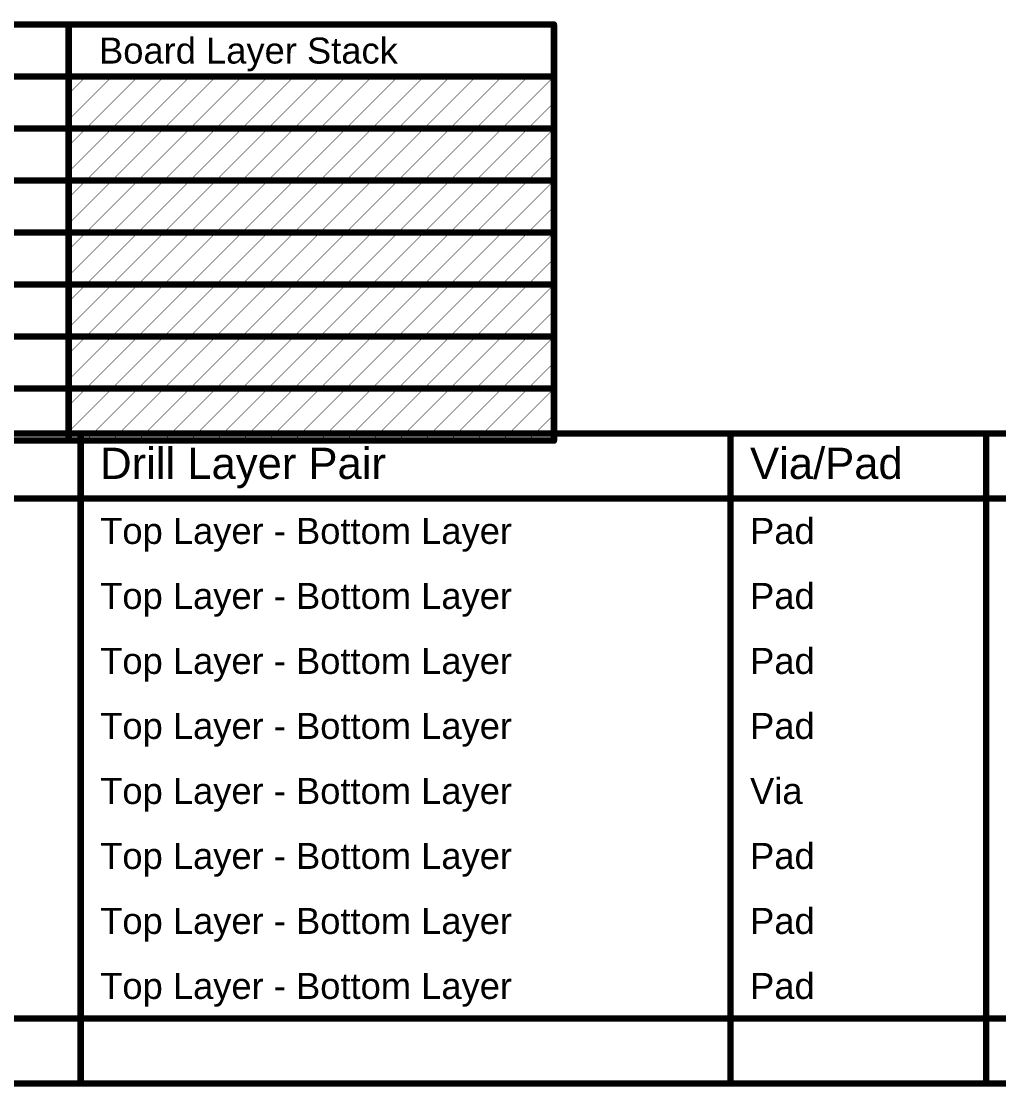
# Model space of a CAD drawing. Header units: inches. Extents: x -1.9 to 9.4, y 0 to 6.7.
# Drawn here: x 1.465 to 3.72, y 4.238 to 6.696 of the extents above; entities that cross this region are included whole.
import ezdxf

# ---------------------------------------------------------------- set-up
doc = ezdxf.new("R2010")
doc.units = ezdxf.units.IN
doc.header["$MEASUREMENT"] = 0
doc.layers.add('Dimensions', color=6, linetype='Continuous')
doc.layers.add('Drill Drawing', color=1, linetype='Continuous')
doc.styles.add('Arial', font='', dxfattribs={"height": 0.2})
doc.styles.get('Arial').set_extended_font_data('Arial')

msp = doc.modelspace()

# ---------------------------------------------------------------- linework, layer by layer
at = {"layer": 'Dimensions'}
for points, const_width in [([(-1.8449, 6.6888), (2.6939, 6.6888)], 0.015), ([(1.5742, 5.7288), (1.5742, 6.6888)], 0.015), ([(2.6939, 5.7288), (2.6939, 6.6888)], 0.015), ([(-1.8449, 6.5688), (2.6939, 6.5688)], 0.015), ([(1.5742, 6.4691), (1.6739, 6.5688)], 0.001), ([(1.5742, 6.5291), (1.6139, 6.5688)], 0.001), ([(1.6139, 6.4488), (1.7339, 6.5688)], 0.001), ([(1.6739, 6.4488), (1.7939, 6.5688)], 0.001), ([(1.7339, 6.4488), (1.8539, 6.5688)], 0.001), ([(1.7939, 6.4488), (1.9139, 6.5688)], 0.001), ([(1.8539, 6.4488), (1.9739, 6.5688)], 0.001), ([(1.9139, 6.4488), (2.0339, 6.5688)], 0.001), ([(1.9739, 6.4488), (2.0939, 6.5688)], 0.001), ([(2.0339, 6.4488), (2.1539, 6.5688)], 0.001), ([(2.0939, 6.4488), (2.2139, 6.5688)], 0.001), ([(2.1539, 6.4488), (2.2739, 6.5688)], 0.001), ([(2.2139, 6.4488), (2.3339, 6.5688)], 0.001), ([(2.2739, 6.4488), (2.3939, 6.5688)], 0.001), ([(2.3339, 6.4488), (2.4539, 6.5688)], 0.001), ([(2.3939, 6.4488), (2.5139, 6.5688)], 0.001), ([(2.4539, 6.4488), (2.5739, 6.5688)], 0.001), ([(2.5139, 6.4488), (2.6339, 6.5688)], 0.001), ([(2.5739, 6.4488), (2.6939, 6.5688)], 0.001), ([(2.6339, 6.4488), (2.6939, 6.5088)], 0.001), ([(1.0043, 6.4488), (1.5742, 6.4488)], 0.015), ([(1.5742, 6.4488), (2.6939, 6.4488)], 0.015), ([(1.5742, 6.3491), (1.6739, 6.4488)], 0.001), ([(1.5742, 6.4091), (1.6139, 6.4488)], 0.001), ([(1.6139, 6.3288), (1.7339, 6.4488)], 0.001), ([(1.6739, 6.3288), (1.7939, 6.4488)], 0.001), ([(1.7339, 6.3288), (1.8539, 6.4488)], 0.001), ([(1.7939, 6.3288), (1.9139, 6.4488)], 0.001), ([(1.8539, 6.3288), (1.9739, 6.4488)], 0.001), ([(1.9139, 6.3288), (2.0339, 6.4488)], 0.001), ([(1.9739, 6.3288), (2.0939, 6.4488)], 0.001), ([(2.0339, 6.3288), (2.1539, 6.4488)], 0.001), ([(2.0939, 6.3288), (2.2139, 6.4488)], 0.001), ([(2.1539, 6.3288), (2.2739, 6.4488)], 0.001), ([(2.2139, 6.3288), (2.3339, 6.4488)], 0.001), ([(2.2739, 6.3288), (2.3939, 6.4488)], 0.001), ([(2.3339, 6.3288), (2.4539, 6.4488)], 0.001), ([(2.3939, 6.3288), (2.5139, 6.4488)], 0.001), ([(2.4539, 6.3288), (2.5739, 6.4488)], 0.001), ([(2.5139, 6.3288), (2.6339, 6.4488)], 0.001), ([(2.5739, 6.3288), (2.6939, 6.4488)], 0.001), ([(2.6339, 6.3288), (2.6939, 6.3888)], 0.001), ([(1.0043, 6.3288), (1.5742, 6.3288)], 0.015), ([(1.5742, 6.3288), (2.6939, 6.3288)], 0.015), ([(1.5742, 6.2291), (1.6739, 6.3288)], 0.001), ([(1.5742, 6.2891), (1.6139, 6.3288)], 0.001), ([(1.6139, 6.2088), (1.7339, 6.3288)], 0.001), ([(1.6739, 6.2088), (1.7939, 6.3288)], 0.001), ([(1.7339, 6.2088), (1.8539, 6.3288)], 0.001), ([(1.7939, 6.2088), (1.9139, 6.3288)], 0.001), ([(1.8539, 6.2088), (1.9739, 6.3288)], 0.001), ([(1.9139, 6.2088), (2.0339, 6.3288)], 0.001), ([(1.9739, 6.2088), (2.0939, 6.3288)], 0.001), ([(2.0339, 6.2088), (2.1539, 6.3288)], 0.001), ([(2.0939, 6.2088), (2.2139, 6.3288)], 0.001), ([(2.1539, 6.2088), (2.2739, 6.3288)], 0.001), ([(2.2139, 6.2088), (2.3339, 6.3288)], 0.001), ([(2.2739, 6.2088), (2.3939, 6.3288)], 0.001), ([(2.3339, 6.2088), (2.4539, 6.3288)], 0.001), ([(2.3939, 6.2088), (2.5139, 6.3288)], 0.001), ([(2.4539, 6.2088), (2.5739, 6.3288)], 0.001), ([(2.5139, 6.2088), (2.6339, 6.3288)], 0.001), ([(2.5739, 6.2088), (2.6939, 6.3288)], 0.001), ([(2.6339, 6.2088), (2.6939, 6.2688)], 0.001), ([(1.0043, 6.2088), (1.5742, 6.2088)], 0.015), ([(1.5742, 6.2088), (2.6939, 6.2088)], 0.015), ([(1.5742, 6.1091), (1.6739, 6.2088)], 0.001), ([(1.5742, 6.1691), (1.6139, 6.2088)], 0.001), ([(1.6139, 6.0888), (1.7339, 6.2088)], 0.001), ([(1.6739, 6.0888), (1.7939, 6.2088)], 0.001), ([(1.7339, 6.0888), (1.8539, 6.2088)], 0.001), ([(1.7939, 6.0888), (1.9139, 6.2088)], 0.001), ([(1.8539, 6.0888), (1.9739, 6.2088)], 0.001), ([(1.9139, 6.0888), (2.0339, 6.2088)], 0.001), ([(1.9739, 6.0888), (2.0939, 6.2088)], 0.001), ([(2.0339, 6.0888), (2.1539, 6.2088)], 0.001), ([(2.0939, 6.0888), (2.2139, 6.2088)], 0.001), ([(2.1539, 6.0888), (2.2739, 6.2088)], 0.001), ([(2.2139, 6.0888), (2.3339, 6.2088)], 0.001), ([(2.2739, 6.0888), (2.3939, 6.2088)], 0.001), ([(2.3339, 6.0888), (2.4539, 6.2088)], 0.001), ([(2.3939, 6.0888), (2.5139, 6.2088)], 0.001), ([(2.4539, 6.0888), (2.5739, 6.2088)], 0.001), ([(2.5139, 6.0888), (2.6339, 6.2088)], 0.001), ([(2.5739, 6.0888), (2.6939, 6.2088)], 0.001), ([(2.6339, 6.0888), (2.6939, 6.1488)], 0.001), ([(1.0043, 6.0888), (1.5742, 6.0888)], 0.015), ([(1.5742, 6.0888), (2.6939, 6.0888)], 0.015), ([(1.5742, 5.9891), (1.6739, 6.0888)], 0.001), ([(1.5742, 6.0491), (1.6139, 6.0888)], 0.001), ([(1.6139, 5.9688), (1.7339, 6.0888)], 0.001), ([(1.6739, 5.9688), (1.7939, 6.0888)], 0.001), ([(1.7339, 5.9688), (1.8539, 6.0888)], 0.001), ([(1.7939, 5.9688), (1.9139, 6.0888)], 0.001), ([(1.8539, 5.9688), (1.9739, 6.0888)], 0.001), ([(1.9139, 5.9688), (2.0339, 6.0888)], 0.001), ([(1.9739, 5.9688), (2.0939, 6.0888)], 0.001), ([(2.0339, 5.9688), (2.1539, 6.0888)], 0.001), ([(2.0939, 5.9688), (2.2139, 6.0888)], 0.001), ([(2.1539, 5.9688), (2.2739, 6.0888)], 0.001), ([(2.2139, 5.9688), (2.3339, 6.0888)], 0.001), ([(2.2739, 5.9688), (2.3939, 6.0888)], 0.001), ([(2.3339, 5.9688), (2.4539, 6.0888)], 0.001), ([(2.3939, 5.9688), (2.5139, 6.0888)], 0.001), ([(2.4539, 5.9688), (2.5739, 6.0888)], 0.001), ([(2.5139, 5.9688), (2.6339, 6.0888)], 0.001), ([(2.5739, 5.9688), (2.6939, 6.0888)], 0.001), ([(2.6339, 5.9688), (2.6939, 6.0288)], 0.001), ([(1.0043, 5.9688), (1.5742, 5.9688)], 0.015), ([(1.5742, 5.9688), (2.6939, 5.9688)], 0.015), ([(1.5742, 5.8691), (1.6739, 5.9688)], 0.001), ([(1.5742, 5.9291), (1.6139, 5.9688)], 0.001), ([(1.6139, 5.8488), (1.7339, 5.9688)], 0.001), ([(1.6739, 5.8488), (1.7939, 5.9688)], 0.001), ([(1.7339, 5.8488), (1.8539, 5.9688)], 0.001), ([(1.7939, 5.8488), (1.9139, 5.9688)], 0.001), ([(1.8539, 5.8488), (1.9739, 5.9688)], 0.001), ([(1.9139, 5.8488), (2.0339, 5.9688)], 0.001), ([(1.9739, 5.8488), (2.0939, 5.9688)], 0.001), ([(2.0339, 5.8488), (2.1539, 5.9688)], 0.001), ([(2.0939, 5.8488), (2.2139, 5.9688)], 0.001), ([(2.1539, 5.8488), (2.2739, 5.9688)], 0.001), ([(2.2139, 5.8488), (2.3339, 5.9688)], 0.001), ([(2.2739, 5.8488), (2.3939, 5.9688)], 0.001), ([(2.3339, 5.8488), (2.4539, 5.9688)], 0.001), ([(2.3939, 5.8488), (2.5139, 5.9688)], 0.001), ([(2.4539, 5.8488), (2.5739, 5.9688)], 0.001), ([(2.5139, 5.8488), (2.6339, 5.9688)], 0.001), ([(2.5739, 5.8488), (2.6939, 5.9688)], 0.001), ([(2.6339, 5.8488), (2.6939, 5.9088)], 0.001), ([(1.0043, 5.8488), (1.5742, 5.8488)], 0.015), ([(1.5742, 5.8488), (2.6939, 5.8488)], 0.015), ([(1.5742, 5.7491), (1.6739, 5.8488)], 0.001), ([(1.5742, 5.8091), (1.6139, 5.8488)], 0.001), ([(1.6139, 5.7288), (1.7339, 5.8488)], 0.001), ([(1.6739, 5.7288), (1.7939, 5.8488)], 0.001), ([(1.7339, 5.7288), (1.8539, 5.8488)], 0.001), ([(1.7939, 5.7288), (1.9139, 5.8488)], 0.001), ([(1.8539, 5.7288), (1.9739, 5.8488)], 0.001), ([(1.9139, 5.7288), (2.0339, 5.8488)], 0.001), ([(1.9739, 5.7288), (2.0939, 5.8488)], 0.001), ([(2.0339, 5.7288), (2.1539, 5.8488)], 0.001), ([(2.0939, 5.7288), (2.2139, 5.8488)], 0.001), ([(2.1539, 5.7288), (2.2739, 5.8488)], 0.001), ([(2.2139, 5.7288), (2.3339, 5.8488)], 0.001), ([(2.2739, 5.7288), (2.3939, 5.8488)], 0.001), ([(2.3339, 5.7288), (2.4539, 5.8488)], 0.001), ([(2.3939, 5.7288), (2.5139, 5.8488)], 0.001), ([(2.4539, 5.7288), (2.5739, 5.8488)], 0.001), ([(2.5139, 5.7288), (2.6339, 5.8488)], 0.001), ([(2.5739, 5.7288), (2.6939, 5.8488)], 0.001), ([(2.6339, 5.7288), (2.6939, 5.7888)], 0.001), ([(1.0043, 5.7288), (1.5742, 5.7288)], 0.015), ([(1.5742, 5.7288), (2.6939, 5.7288)], 0.015)]:
    msp.add_lwpolyline(points, dxfattribs=dict(at, const_width=const_width))
for points, const_width in [([(1.5704, 6.6888, 1), (1.5779, 6.6888, 1)], 0.0075), ([(2.6901, 6.6888, 1), (2.6976, 6.6888, 1)], 0.0075), ([(2.6901, 6.6888, 1), (2.6976, 6.6888, 1)], 0.0075), ([(1.6136, 6.5688, 1), (1.6141, 6.5688, 1)], 0.0005), ([(1.6736, 6.5688, 1), (1.6741, 6.5688, 1)], 0.0005), ([(1.7336, 6.5688, 1), (1.7341, 6.5688, 1)], 0.0005), ([(1.7936, 6.5688, 1), (1.7941, 6.5688, 1)], 0.0005), ([(1.8536, 6.5688, 1), (1.8541, 6.5688, 1)], 0.0005), ([(1.9136, 6.5688, 1), (1.9141, 6.5688, 1)], 0.0005), ([(1.9736, 6.5688, 1), (1.9741, 6.5688, 1)], 0.0005), ([(2.0336, 6.5688, 1), (2.0341, 6.5688, 1)], 0.0005), ([(2.0936, 6.5688, 1), (2.0941, 6.5688, 1)], 0.0005), ([(2.1536, 6.5688, 1), (2.1541, 6.5688, 1)], 0.0005), ([(2.2136, 6.5688, 1), (2.2141, 6.5688, 1)], 0.0005), ([(2.2736, 6.5688, 1), (2.2741, 6.5688, 1)], 0.0005), ([(2.3336, 6.5688, 1), (2.3341, 6.5688, 1)], 0.0005), ([(2.3936, 6.5688, 1), (2.3941, 6.5688, 1)], 0.0005), ([(2.4536, 6.5688, 1), (2.4541, 6.5688, 1)], 0.0005), ([(2.5136, 6.5688, 1), (2.5141, 6.5688, 1)], 0.0005), ([(2.5736, 6.5688, 1), (2.5741, 6.5688, 1)], 0.0005), ([(2.6336, 6.5688, 1), (2.6341, 6.5688, 1)], 0.0005), ([(2.6901, 6.5688, 1), (2.6976, 6.5688, 1)], 0.0075), ([(2.6936, 6.5688, 1), (2.6941, 6.5688, 1)], 0.0005), ([(1.5739, 6.5291, 1), (1.5744, 6.5291, 1)], 0.0005), ([(2.6936, 6.5088, 1), (2.6941, 6.5088, 1)], 0.0005), ([(1.5739, 6.4691, 1), (1.5744, 6.4691, 1)], 0.0005), ([(1.5704, 6.4488, 1), (1.5779, 6.4488, 1)], 0.0075), ([(1.5704, 6.4488, 1), (1.5779, 6.4488, 1)], 0.0075), ([(1.6136, 6.4488, 1), (1.6141, 6.4488, 1)], 0.0005), ([(1.6136, 6.4488, 1), (1.6141, 6.4488, 1)], 0.0005), ([(1.6736, 6.4488, 1), (1.6741, 6.4488, 1)], 0.0005), ([(1.6736, 6.4488, 1), (1.6741, 6.4488, 1)], 0.0005), ([(1.7336, 6.4488, 1), (1.7341, 6.4488, 1)], 0.0005), ([(1.7336, 6.4488, 1), (1.7341, 6.4488, 1)], 0.0005), ([(1.7936, 6.4488, 1), (1.7941, 6.4488, 1)], 0.0005), ([(1.7936, 6.4488, 1), (1.7941, 6.4488, 1)], 0.0005), ([(1.8536, 6.4488, 1), (1.8541, 6.4488, 1)], 0.0005), ([(1.8536, 6.4488, 1), (1.8541, 6.4488, 1)], 0.0005), ([(1.9136, 6.4488, 1), (1.9141, 6.4488, 1)], 0.0005), ([(1.9136, 6.4488, 1), (1.9141, 6.4488, 1)], 0.0005), ([(1.9736, 6.4488, 1), (1.9741, 6.4488, 1)], 0.0005), ([(1.9736, 6.4488, 1), (1.9741, 6.4488, 1)], 0.0005), ([(2.0336, 6.4488, 1), (2.0341, 6.4488, 1)], 0.0005), ([(2.0336, 6.4488, 1), (2.0341, 6.4488, 1)], 0.0005), ([(2.0936, 6.4488, 1), (2.0941, 6.4488, 1)], 0.0005), ([(2.0936, 6.4488, 1), (2.0941, 6.4488, 1)], 0.0005), ([(2.1536, 6.4488, 1), (2.1541, 6.4488, 1)], 0.0005), ([(2.1536, 6.4488, 1), (2.1541, 6.4488, 1)], 0.0005), ([(2.2136, 6.4488, 1), (2.2141, 6.4488, 1)], 0.0005), ([(2.2136, 6.4488, 1), (2.2141, 6.4488, 1)], 0.0005), ([(2.2736, 6.4488, 1), (2.2741, 6.4488, 1)], 0.0005), ([(2.2736, 6.4488, 1), (2.2741, 6.4488, 1)], 0.0005), ([(2.3336, 6.4488, 1), (2.3341, 6.4488, 1)], 0.0005), ([(2.3336, 6.4488, 1), (2.3341, 6.4488, 1)], 0.0005), ([(2.3936, 6.4488, 1), (2.3941, 6.4488, 1)], 0.0005), ([(2.3936, 6.4488, 1), (2.3941, 6.4488, 1)], 0.0005), ([(2.4536, 6.4488, 1), (2.4541, 6.4488, 1)], 0.0005), ([(2.4536, 6.4488, 1), (2.4541, 6.4488, 1)], 0.0005), ([(2.5136, 6.4488, 1), (2.5141, 6.4488, 1)], 0.0005), ([(2.5136, 6.4488, 1), (2.5141, 6.4488, 1)], 0.0005), ([(2.5736, 6.4488, 1), (2.5741, 6.4488, 1)], 0.0005), ([(2.5736, 6.4488, 1), (2.5741, 6.4488, 1)], 0.0005), ([(2.6336, 6.4488, 1), (2.6341, 6.4488, 1)], 0.0005), ([(2.6336, 6.4488, 1), (2.6341, 6.4488, 1)], 0.0005), ([(2.6901, 6.4488, 1), (2.6976, 6.4488, 1)], 0.0075), ([(2.6936, 6.4488, 1), (2.6941, 6.4488, 1)], 0.0005), ([(1.5739, 6.4091, 1), (1.5744, 6.4091, 1)], 0.0005), ([(2.6936, 6.3888, 1), (2.6941, 6.3888, 1)], 0.0005), ([(1.5739, 6.3491, 1), (1.5744, 6.3491, 1)], 0.0005), ([(1.5704, 6.3288, 1), (1.5779, 6.3288, 1)], 0.0075), ([(1.5704, 6.3288, 1), (1.5779, 6.3288, 1)], 0.0075), ([(1.6136, 6.3288, 1), (1.6141, 6.3288, 1)], 0.0005), ([(1.6136, 6.3288, 1), (1.6141, 6.3288, 1)], 0.0005), ([(1.6736, 6.3288, 1), (1.6741, 6.3288, 1)], 0.0005), ([(1.6736, 6.3288, 1), (1.6741, 6.3288, 1)], 0.0005), ([(1.7336, 6.3288, 1), (1.7341, 6.3288, 1)], 0.0005), ([(1.7336, 6.3288, 1), (1.7341, 6.3288, 1)], 0.0005), ([(1.7936, 6.3288, 1), (1.7941, 6.3288, 1)], 0.0005), ([(1.7936, 6.3288, 1), (1.7941, 6.3288, 1)], 0.0005), ([(1.8536, 6.3288, 1), (1.8541, 6.3288, 1)], 0.0005), ([(1.8536, 6.3288, 1), (1.8541, 6.3288, 1)], 0.0005), ([(1.9136, 6.3288, 1), (1.9141, 6.3288, 1)], 0.0005), ([(1.9136, 6.3288, 1), (1.9141, 6.3288, 1)], 0.0005), ([(1.9736, 6.3288, 1), (1.9741, 6.3288, 1)], 0.0005), ([(1.9736, 6.3288, 1), (1.9741, 6.3288, 1)], 0.0005), ([(2.0336, 6.3288, 1), (2.0341, 6.3288, 1)], 0.0005), ([(2.0336, 6.3288, 1), (2.0341, 6.3288, 1)], 0.0005), ([(2.0936, 6.3288, 1), (2.0941, 6.3288, 1)], 0.0005), ([(2.0936, 6.3288, 1), (2.0941, 6.3288, 1)], 0.0005), ([(2.1536, 6.3288, 1), (2.1541, 6.3288, 1)], 0.0005), ([(2.1536, 6.3288, 1), (2.1541, 6.3288, 1)], 0.0005), ([(2.2136, 6.3288, 1), (2.2141, 6.3288, 1)], 0.0005), ([(2.2136, 6.3288, 1), (2.2141, 6.3288, 1)], 0.0005), ([(2.2736, 6.3288, 1), (2.2741, 6.3288, 1)], 0.0005), ([(2.2736, 6.3288, 1), (2.2741, 6.3288, 1)], 0.0005), ([(2.3336, 6.3288, 1), (2.3341, 6.3288, 1)], 0.0005), ([(2.3336, 6.3288, 1), (2.3341, 6.3288, 1)], 0.0005), ([(2.3936, 6.3288, 1), (2.3941, 6.3288, 1)], 0.0005), ([(2.3936, 6.3288, 1), (2.3941, 6.3288, 1)], 0.0005), ([(2.4536, 6.3288, 1), (2.4541, 6.3288, 1)], 0.0005), ([(2.4536, 6.3288, 1), (2.4541, 6.3288, 1)], 0.0005), ([(2.5136, 6.3288, 1), (2.5141, 6.3288, 1)], 0.0005), ([(2.5136, 6.3288, 1), (2.5141, 6.3288, 1)], 0.0005), ([(2.5736, 6.3288, 1), (2.5741, 6.3288, 1)], 0.0005), ([(2.5736, 6.3288, 1), (2.5741, 6.3288, 1)], 0.0005), ([(2.6336, 6.3288, 1), (2.6341, 6.3288, 1)], 0.0005), ([(2.6336, 6.3288, 1), (2.6341, 6.3288, 1)], 0.0005), ([(2.6901, 6.3288, 1), (2.6976, 6.3288, 1)], 0.0075), ([(2.6936, 6.3288, 1), (2.6941, 6.3288, 1)], 0.0005), ([(1.5739, 6.2891, 1), (1.5744, 6.2891, 1)], 0.0005), ([(2.6936, 6.2688, 1), (2.6941, 6.2688, 1)], 0.0005), ([(1.5739, 6.2291, 1), (1.5744, 6.2291, 1)], 0.0005), ([(1.5704, 6.2088, 1), (1.5779, 6.2088, 1)], 0.0075), ([(1.5704, 6.2088, 1), (1.5779, 6.2088, 1)], 0.0075), ([(1.6136, 6.2088, 1), (1.6141, 6.2088, 1)], 0.0005), ([(1.6136, 6.2088, 1), (1.6141, 6.2088, 1)], 0.0005), ([(1.6736, 6.2088, 1), (1.6741, 6.2088, 1)], 0.0005), ([(1.6736, 6.2088, 1), (1.6741, 6.2088, 1)], 0.0005), ([(1.7336, 6.2088, 1), (1.7341, 6.2088, 1)], 0.0005), ([(1.7336, 6.2088, 1), (1.7341, 6.2088, 1)], 0.0005), ([(1.7936, 6.2088, 1), (1.7941, 6.2088, 1)], 0.0005), ([(1.7936, 6.2088, 1), (1.7941, 6.2088, 1)], 0.0005), ([(1.8536, 6.2088, 1), (1.8541, 6.2088, 1)], 0.0005), ([(1.8536, 6.2088, 1), (1.8541, 6.2088, 1)], 0.0005), ([(1.9136, 6.2088, 1), (1.9141, 6.2088, 1)], 0.0005), ([(1.9136, 6.2088, 1), (1.9141, 6.2088, 1)], 0.0005), ([(1.9736, 6.2088, 1), (1.9741, 6.2088, 1)], 0.0005), ([(1.9736, 6.2088, 1), (1.9741, 6.2088, 1)], 0.0005), ([(2.0336, 6.2088, 1), (2.0341, 6.2088, 1)], 0.0005), ([(2.0336, 6.2088, 1), (2.0341, 6.2088, 1)], 0.0005), ([(2.0936, 6.2088, 1), (2.0941, 6.2088, 1)], 0.0005), ([(2.0936, 6.2088, 1), (2.0941, 6.2088, 1)], 0.0005), ([(2.1536, 6.2088, 1), (2.1541, 6.2088, 1)], 0.0005), ([(2.1536, 6.2088, 1), (2.1541, 6.2088, 1)], 0.0005), ([(2.2136, 6.2088, 1), (2.2141, 6.2088, 1)], 0.0005), ([(2.2136, 6.2088, 1), (2.2141, 6.2088, 1)], 0.0005), ([(2.2736, 6.2088, 1), (2.2741, 6.2088, 1)], 0.0005), ([(2.2736, 6.2088, 1), (2.2741, 6.2088, 1)], 0.0005), ([(2.3336, 6.2088, 1), (2.3341, 6.2088, 1)], 0.0005), ([(2.3336, 6.2088, 1), (2.3341, 6.2088, 1)], 0.0005), ([(2.3936, 6.2088, 1), (2.3941, 6.2088, 1)], 0.0005), ([(2.3936, 6.2088, 1), (2.3941, 6.2088, 1)], 0.0005), ([(2.4536, 6.2088, 1), (2.4541, 6.2088, 1)], 0.0005), ([(2.4536, 6.2088, 1), (2.4541, 6.2088, 1)], 0.0005), ([(2.5136, 6.2088, 1), (2.5141, 6.2088, 1)], 0.0005), ([(2.5136, 6.2088, 1), (2.5141, 6.2088, 1)], 0.0005), ([(2.5736, 6.2088, 1), (2.5741, 6.2088, 1)], 0.0005), ([(2.5736, 6.2088, 1), (2.5741, 6.2088, 1)], 0.0005), ([(2.6336, 6.2088, 1), (2.6341, 6.2088, 1)], 0.0005), ([(2.6336, 6.2088, 1), (2.6341, 6.2088, 1)], 0.0005), ([(2.6901, 6.2088, 1), (2.6976, 6.2088, 1)], 0.0075), ([(2.6936, 6.2088, 1), (2.6941, 6.2088, 1)], 0.0005), ([(1.5739, 6.1691, 1), (1.5744, 6.1691, 1)], 0.0005), ([(2.6936, 6.1488, 1), (2.6941, 6.1488, 1)], 0.0005), ([(1.5739, 6.1091, 1), (1.5744, 6.1091, 1)], 0.0005), ([(1.5704, 6.0888, 1), (1.5779, 6.0888, 1)], 0.0075), ([(1.5704, 6.0888, 1), (1.5779, 6.0888, 1)], 0.0075), ([(1.6136, 6.0888, 1), (1.6141, 6.0888, 1)], 0.0005), ([(1.6136, 6.0888, 1), (1.6141, 6.0888, 1)], 0.0005), ([(1.6736, 6.0888, 1), (1.6741, 6.0888, 1)], 0.0005), ([(1.6736, 6.0888, 1), (1.6741, 6.0888, 1)], 0.0005), ([(1.7336, 6.0888, 1), (1.7341, 6.0888, 1)], 0.0005), ([(1.7336, 6.0888, 1), (1.7341, 6.0888, 1)], 0.0005), ([(1.7936, 6.0888, 1), (1.7941, 6.0888, 1)], 0.0005), ([(1.7936, 6.0888, 1), (1.7941, 6.0888, 1)], 0.0005), ([(1.8536, 6.0888, 1), (1.8541, 6.0888, 1)], 0.0005), ([(1.8536, 6.0888, 1), (1.8541, 6.0888, 1)], 0.0005), ([(1.9136, 6.0888, 1), (1.9141, 6.0888, 1)], 0.0005), ([(1.9136, 6.0888, 1), (1.9141, 6.0888, 1)], 0.0005), ([(1.9736, 6.0888, 1), (1.9741, 6.0888, 1)], 0.0005), ([(1.9736, 6.0888, 1), (1.9741, 6.0888, 1)], 0.0005), ([(2.0336, 6.0888, 1), (2.0341, 6.0888, 1)], 0.0005), ([(2.0336, 6.0888, 1), (2.0341, 6.0888, 1)], 0.0005), ([(2.0936, 6.0888, 1), (2.0941, 6.0888, 1)], 0.0005), ([(2.0936, 6.0888, 1), (2.0941, 6.0888, 1)], 0.0005), ([(2.1536, 6.0888, 1), (2.1541, 6.0888, 1)], 0.0005), ([(2.1536, 6.0888, 1), (2.1541, 6.0888, 1)], 0.0005), ([(2.2136, 6.0888, 1), (2.2141, 6.0888, 1)], 0.0005), ([(2.2136, 6.0888, 1), (2.2141, 6.0888, 1)], 0.0005), ([(2.2736, 6.0888, 1), (2.2741, 6.0888, 1)], 0.0005), ([(2.2736, 6.0888, 1), (2.2741, 6.0888, 1)], 0.0005), ([(2.3336, 6.0888, 1), (2.3341, 6.0888, 1)], 0.0005), ([(2.3336, 6.0888, 1), (2.3341, 6.0888, 1)], 0.0005), ([(2.3936, 6.0888, 1), (2.3941, 6.0888, 1)], 0.0005), ([(2.3936, 6.0888, 1), (2.3941, 6.0888, 1)], 0.0005), ([(2.4536, 6.0888, 1), (2.4541, 6.0888, 1)], 0.0005), ([(2.4536, 6.0888, 1), (2.4541, 6.0888, 1)], 0.0005), ([(2.5136, 6.0888, 1), (2.5141, 6.0888, 1)], 0.0005), ([(2.5136, 6.0888, 1), (2.5141, 6.0888, 1)], 0.0005), ([(2.5736, 6.0888, 1), (2.5741, 6.0888, 1)], 0.0005), ([(2.5736, 6.0888, 1), (2.5741, 6.0888, 1)], 0.0005), ([(2.6336, 6.0888, 1), (2.6341, 6.0888, 1)], 0.0005), ([(2.6336, 6.0888, 1), (2.6341, 6.0888, 1)], 0.0005), ([(2.6901, 6.0888, 1), (2.6976, 6.0888, 1)], 0.0075), ([(2.6936, 6.0888, 1), (2.6941, 6.0888, 1)], 0.0005), ([(1.5739, 6.0491, 1), (1.5744, 6.0491, 1)], 0.0005), ([(2.6936, 6.0288, 1), (2.6941, 6.0288, 1)], 0.0005), ([(1.5704, 5.9688, 1), (1.5779, 5.9688, 1)], 0.0075), ([(1.5704, 5.9688, 1), (1.5779, 5.9688, 1)], 0.0075), ([(1.5739, 5.9891, 1), (1.5744, 5.9891, 1)], 0.0005), ([(2.6901, 5.9688, 1), (2.6976, 5.9688, 1)], 0.0075), ([(1.6136, 5.9688, 1), (1.6141, 5.9688, 1)], 0.0005), ([(1.6136, 5.9688, 1), (1.6141, 5.9688, 1)], 0.0005), ([(1.6736, 5.9688, 1), (1.6741, 5.9688, 1)], 0.0005), ([(1.6736, 5.9688, 1), (1.6741, 5.9688, 1)], 0.0005), ([(1.7336, 5.9688, 1), (1.7341, 5.9688, 1)], 0.0005), ([(1.7336, 5.9688, 1), (1.7341, 5.9688, 1)], 0.0005), ([(1.7936, 5.9688, 1), (1.7941, 5.9688, 1)], 0.0005), ([(1.7936, 5.9688, 1), (1.7941, 5.9688, 1)], 0.0005), ([(1.8536, 5.9688, 1), (1.8541, 5.9688, 1)], 0.0005), ([(1.8536, 5.9688, 1), (1.8541, 5.9688, 1)], 0.0005), ([(1.9136, 5.9688, 1), (1.9141, 5.9688, 1)], 0.0005), ([(1.9136, 5.9688, 1), (1.9141, 5.9688, 1)], 0.0005), ([(1.9736, 5.9688, 1), (1.9741, 5.9688, 1)], 0.0005), ([(1.9736, 5.9688, 1), (1.9741, 5.9688, 1)], 0.0005), ([(2.0336, 5.9688, 1), (2.0341, 5.9688, 1)], 0.0005), ([(2.0336, 5.9688, 1), (2.0341, 5.9688, 1)], 0.0005), ([(2.0936, 5.9688, 1), (2.0941, 5.9688, 1)], 0.0005), ([(2.0936, 5.9688, 1), (2.0941, 5.9688, 1)], 0.0005), ([(2.1536, 5.9688, 1), (2.1541, 5.9688, 1)], 0.0005), ([(2.1536, 5.9688, 1), (2.1541, 5.9688, 1)], 0.0005), ([(2.2136, 5.9688, 1), (2.2141, 5.9688, 1)], 0.0005), ([(2.2136, 5.9688, 1), (2.2141, 5.9688, 1)], 0.0005), ([(2.2736, 5.9688, 1), (2.2741, 5.9688, 1)], 0.0005), ([(2.2736, 5.9688, 1), (2.2741, 5.9688, 1)], 0.0005), ([(2.3336, 5.9688, 1), (2.3341, 5.9688, 1)], 0.0005), ([(2.3336, 5.9688, 1), (2.3341, 5.9688, 1)], 0.0005), ([(2.3936, 5.9688, 1), (2.3941, 5.9688, 1)], 0.0005), ([(2.3936, 5.9688, 1), (2.3941, 5.9688, 1)], 0.0005), ([(2.4536, 5.9688, 1), (2.4541, 5.9688, 1)], 0.0005), ([(2.4536, 5.9688, 1), (2.4541, 5.9688, 1)], 0.0005), ([(2.5136, 5.9688, 1), (2.5141, 5.9688, 1)], 0.0005), ([(2.5136, 5.9688, 1), (2.5141, 5.9688, 1)], 0.0005), ([(2.5736, 5.9688, 1), (2.5741, 5.9688, 1)], 0.0005), ([(2.5736, 5.9688, 1), (2.5741, 5.9688, 1)], 0.0005), ([(2.6336, 5.9688, 1), (2.6341, 5.9688, 1)], 0.0005), ([(2.6336, 5.9688, 1), (2.6341, 5.9688, 1)], 0.0005), ([(2.6936, 5.9688, 1), (2.6941, 5.9688, 1)], 0.0005), ([(1.5739, 5.9291, 1), (1.5744, 5.9291, 1)], 0.0005), ([(2.6936, 5.9088, 1), (2.6941, 5.9088, 1)], 0.0005), ([(1.5704, 5.8488, 1), (1.5779, 5.8488, 1)], 0.0075), ([(1.5704, 5.8488, 1), (1.5779, 5.8488, 1)], 0.0075), ([(1.5739, 5.8691, 1), (1.5744, 5.8691, 1)], 0.0005), ([(2.6901, 5.8488, 1), (2.6976, 5.8488, 1)], 0.0075), ([(1.6136, 5.8488, 1), (1.6141, 5.8488, 1)], 0.0005), ([(1.6136, 5.8488, 1), (1.6141, 5.8488, 1)], 0.0005), ([(1.6736, 5.8488, 1), (1.6741, 5.8488, 1)], 0.0005), ([(1.6736, 5.8488, 1), (1.6741, 5.8488, 1)], 0.0005), ([(1.7336, 5.8488, 1), (1.7341, 5.8488, 1)], 0.0005), ([(1.7336, 5.8488, 1), (1.7341, 5.8488, 1)], 0.0005), ([(1.7936, 5.8488, 1), (1.7941, 5.8488, 1)], 0.0005), ([(1.7936, 5.8488, 1), (1.7941, 5.8488, 1)], 0.0005), ([(1.8536, 5.8488, 1), (1.8541, 5.8488, 1)], 0.0005), ([(1.8536, 5.8488, 1), (1.8541, 5.8488, 1)], 0.0005), ([(1.9136, 5.8488, 1), (1.9141, 5.8488, 1)], 0.0005), ([(1.9136, 5.8488, 1), (1.9141, 5.8488, 1)], 0.0005), ([(1.9736, 5.8488, 1), (1.9741, 5.8488, 1)], 0.0005), ([(1.9736, 5.8488, 1), (1.9741, 5.8488, 1)], 0.0005), ([(2.0336, 5.8488, 1), (2.0341, 5.8488, 1)], 0.0005), ([(2.0336, 5.8488, 1), (2.0341, 5.8488, 1)], 0.0005), ([(2.0936, 5.8488, 1), (2.0941, 5.8488, 1)], 0.0005), ([(2.0936, 5.8488, 1), (2.0941, 5.8488, 1)], 0.0005), ([(2.1536, 5.8488, 1), (2.1541, 5.8488, 1)], 0.0005), ([(2.1536, 5.8488, 1), (2.1541, 5.8488, 1)], 0.0005), ([(2.2136, 5.8488, 1), (2.2141, 5.8488, 1)], 0.0005), ([(2.2136, 5.8488, 1), (2.2141, 5.8488, 1)], 0.0005), ([(2.2736, 5.8488, 1), (2.2741, 5.8488, 1)], 0.0005), ([(2.2736, 5.8488, 1), (2.2741, 5.8488, 1)], 0.0005), ([(2.3336, 5.8488, 1), (2.3341, 5.8488, 1)], 0.0005), ([(2.3336, 5.8488, 1), (2.3341, 5.8488, 1)], 0.0005), ([(2.3936, 5.8488, 1), (2.3941, 5.8488, 1)], 0.0005), ([(2.3936, 5.8488, 1), (2.3941, 5.8488, 1)], 0.0005), ([(2.4536, 5.8488, 1), (2.4541, 5.8488, 1)], 0.0005), ([(2.4536, 5.8488, 1), (2.4541, 5.8488, 1)], 0.0005), ([(2.5136, 5.8488, 1), (2.5141, 5.8488, 1)], 0.0005), ([(2.5136, 5.8488, 1), (2.5141, 5.8488, 1)], 0.0005), ([(2.5736, 5.8488, 1), (2.5741, 5.8488, 1)], 0.0005), ([(2.5736, 5.8488, 1), (2.5741, 5.8488, 1)], 0.0005), ([(2.6336, 5.8488, 1), (2.6341, 5.8488, 1)], 0.0005), ([(2.6336, 5.8488, 1), (2.6341, 5.8488, 1)], 0.0005), ([(2.6936, 5.8488, 1), (2.6941, 5.8488, 1)], 0.0005), ([(1.5739, 5.8091, 1), (1.5744, 5.8091, 1)], 0.0005), ([(2.6936, 5.7888, 1), (2.6941, 5.7888, 1)], 0.0005), ([(1.5704, 5.7288, 1), (1.5779, 5.7288, 1)], 0.0075), ([(1.5704, 5.7288, 1), (1.5779, 5.7288, 1)], 0.0075), ([(1.5704, 5.7288, 1), (1.5779, 5.7288, 1)], 0.0075), ([(1.5739, 5.7491, 1), (1.5744, 5.7491, 1)], 0.0005), ([(1.6136, 5.7288, 1), (1.6141, 5.7288, 1)], 0.0005), ([(1.6736, 5.7288, 1), (1.6741, 5.7288, 1)], 0.0005), ([(1.7336, 5.7288, 1), (1.7341, 5.7288, 1)], 0.0005), ([(1.7936, 5.7288, 1), (1.7941, 5.7288, 1)], 0.0005), ([(1.8536, 5.7288, 1), (1.8541, 5.7288, 1)], 0.0005), ([(1.9136, 5.7288, 1), (1.9141, 5.7288, 1)], 0.0005), ([(1.9736, 5.7288, 1), (1.9741, 5.7288, 1)], 0.0005), ([(2.0336, 5.7288, 1), (2.0341, 5.7288, 1)], 0.0005), ([(2.0936, 5.7288, 1), (2.0941, 5.7288, 1)], 0.0005), ([(2.1536, 5.7288, 1), (2.1541, 5.7288, 1)], 0.0005), ([(2.2136, 5.7288, 1), (2.2141, 5.7288, 1)], 0.0005), ([(2.2736, 5.7288, 1), (2.2741, 5.7288, 1)], 0.0005), ([(2.3336, 5.7288, 1), (2.3341, 5.7288, 1)], 0.0005), ([(2.3936, 5.7288, 1), (2.3941, 5.7288, 1)], 0.0005), ([(2.4536, 5.7288, 1), (2.4541, 5.7288, 1)], 0.0005), ([(2.5136, 5.7288, 1), (2.5141, 5.7288, 1)], 0.0005), ([(2.5736, 5.7288, 1), (2.5741, 5.7288, 1)], 0.0005), ([(2.6336, 5.7288, 1), (2.6341, 5.7288, 1)], 0.0005), ([(2.6901, 5.7288, 1), (2.6976, 5.7288, 1)], 0.0075), ([(2.6901, 5.7288, 1), (2.6976, 5.7288, 1)], 0.0075)]:
    msp.add_lwpolyline(points, format="xyb", close=True, dxfattribs=dict(at, const_width=const_width))
at = {"layer": 'Drill Drawing', "const_width": 0.015}
for points in [[(-1.8282, 5.7453), (9.3427, 5.7453)], [(1.6019, 4.2453), (1.6019, 5.7453)], [(3.1015, 4.2453), (3.1015, 5.7453)], [(3.6913, 4.2453), (3.6913, 5.7453)], [(-1.8282, 5.5953), (9.3427, 5.5953)], [(-1.8282, 4.3953), (9.3427, 4.3953)], [(-1.8282, 4.2453), (9.3427, 4.2453)]]:
    msp.add_lwpolyline(points, dxfattribs=at)
at = {"layer": 'Drill Drawing', "const_width": 0.0075}
for points in [[(1.5982, 5.7453, 1), (1.6057, 5.7453, 1)], [(3.0977, 5.7453, 1), (3.1052, 5.7453, 1)], [(3.6876, 5.7453, 1), (3.6951, 5.7453, 1)], [(1.5982, 4.2453, 1), (1.6057, 4.2453, 1)], [(3.0977, 4.2453, 1), (3.1052, 4.2453, 1)], [(3.6876, 4.2453, 1), (3.6951, 4.2453, 1)]]:
    msp.add_lwpolyline(points, format="xyb", close=True, dxfattribs=at)

# ---------------------------------------------------------------- texts
at = {"layer": 'Dimensions', "style": 'Arial'}
msp.add_text('Board Layer Stack', height=0.06, dxfattribs=at).set_placement((1.6442, 6.5988))
at = {"layer": 'Drill Drawing', "style": 'Arial'}
for s, height, p in [('Drill Layer Pair', 0.072, (1.6469, 5.6403)), ('Via/Pad', 0.072, (3.1465, 5.6403)), ('Top Layer - Bottom Layer', 0.06, (1.6469, 5.4903)), ('Pad', 0.06, (3.1465, 5.4903)), ('Top Layer - Bottom Layer', 0.06, (1.6469, 5.3403)), ('Pad', 0.06, (3.1465, 5.3403)), ('Top Layer - Bottom Layer', 0.06, (1.6469, 5.1903)), ('Pad', 0.06, (3.1465, 5.1903)), ('Top Layer - Bottom Layer', 0.06, (1.6469, 5.0403)), ('Pad', 0.06, (3.1465, 5.0403)), ('Top Layer - Bottom Layer', 0.06, (1.6469, 4.8903)), ('Via', 0.06, (3.1465, 4.8903)), ('Top Layer - Bottom Layer', 0.06, (1.6469, 4.7403)), ('Pad', 0.06, (3.1465, 4.7403)), ('Top Layer - Bottom Layer', 0.06, (1.6469, 4.5903)), ('Pad', 0.06, (3.1465, 4.5903)), ('Top Layer - Bottom Layer', 0.06, (1.6469, 4.4403)), ('Pad', 0.06, (3.1465, 4.4403))]:
    msp.add_text(s, height=height, dxfattribs=at).set_placement(p)

doc.saveas('drawing.dxf')
